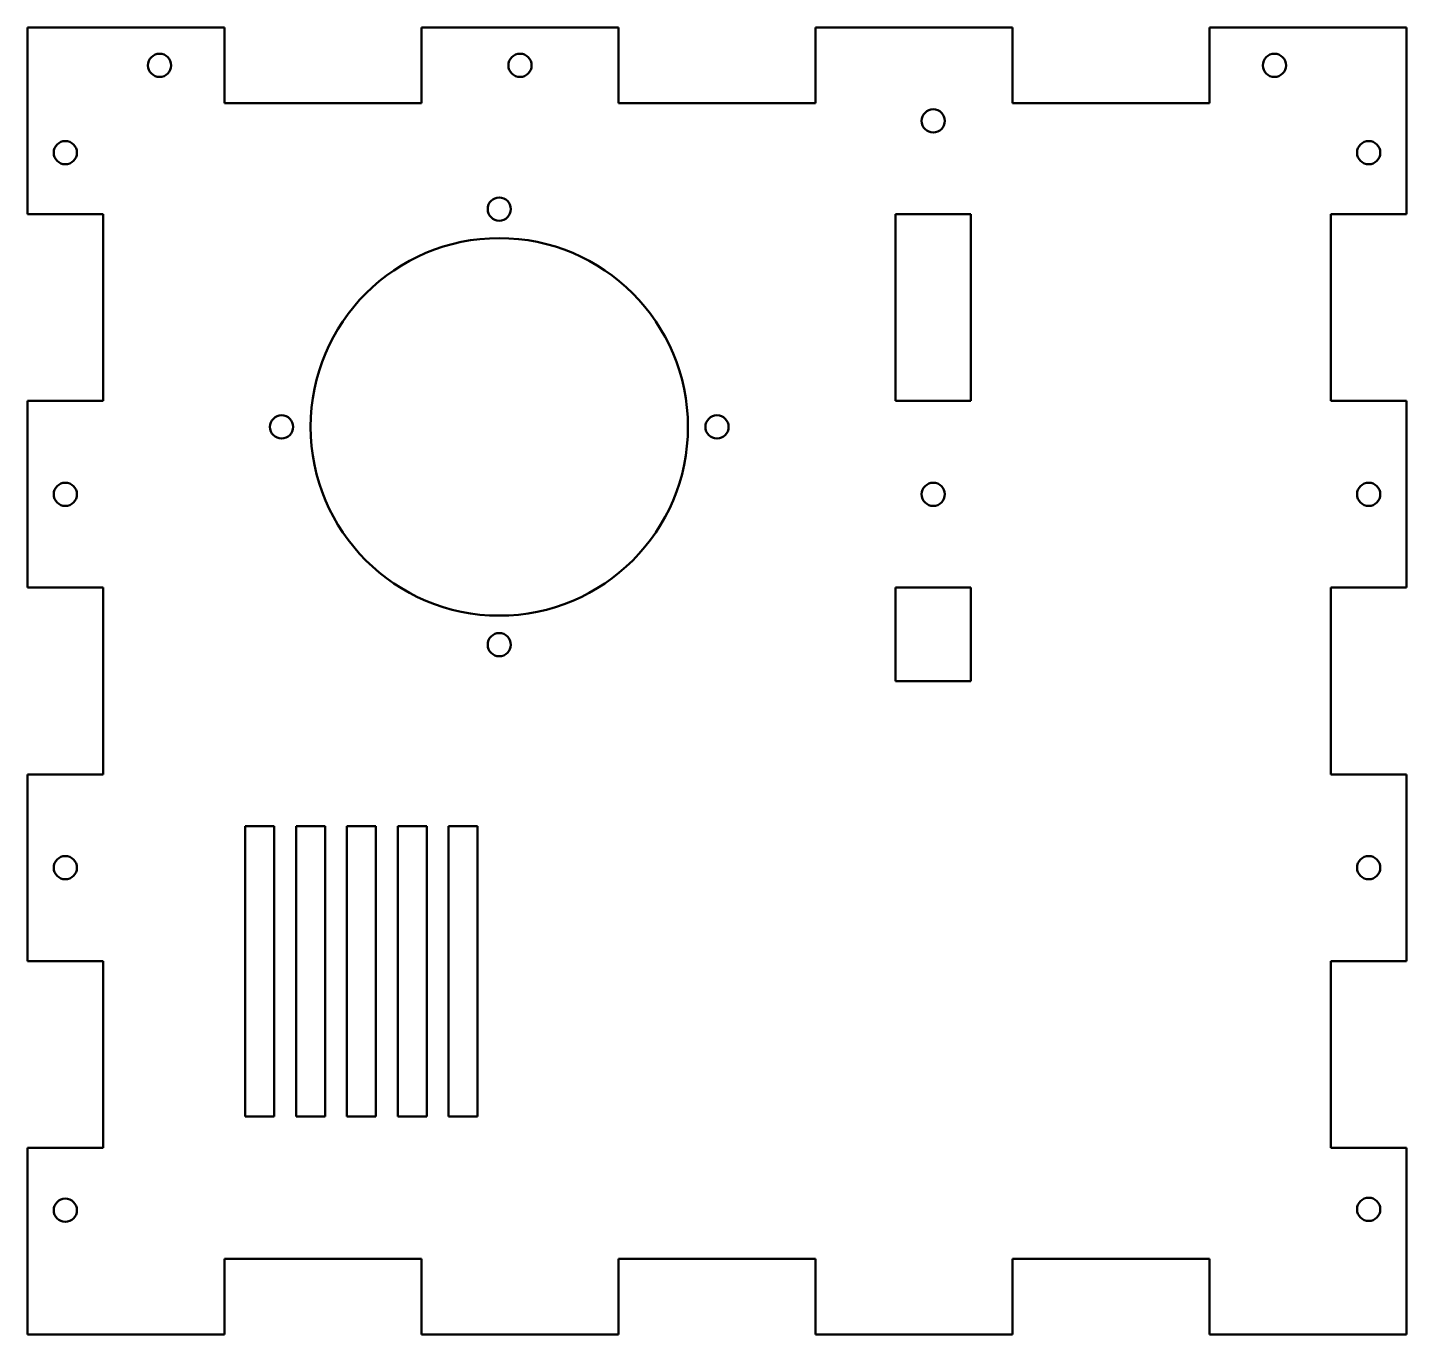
# Model space of a CAD drawing. Header units: millimetres. Extents: x 117 to 307, y 79 to 259.
import ezdxf

# ---------------------------------------------------------------- set-up
doc = ezdxf.new("R2010")
doc.units = ezdxf.units.MM
doc.header["$LTSCALE"] = 0.75
doc.layers.add('Visible', color=7, linetype='Continuous', lineweight=50)

msp = doc.modelspace()

# ---------------------------------------------------------------- linework, layer by layer
at = {"layer": 'Visible', "extrusion": (-1, 2e-16, 0)}
for p, q in [((117.31711, 258.774411), (117.31711, 233.060126)), ((144.459967, 258.774411), (117.31711, 258.774411)), ((144.459967, 248.374411), (144.459967, 258.774411)), ((171.602825, 258.774411), (171.602825, 248.374411)), ((198.745682, 258.774411), (171.602825, 258.774411)), ((198.745682, 248.374411), (198.745682, 258.774411)), ((225.888539, 258.774411), (225.888539, 248.374411)), ((253.031396, 258.774411), (225.888539, 258.774411)), ((253.031396, 248.374411), (253.031396, 258.774411)), ((280.174253, 258.774411), (280.174253, 248.374411)), ((307.31711, 258.774411), (280.174253, 258.774411)), ((307.31711, 233.060126), (307.31711, 258.774411)), ((171.602825, 248.374411), (144.459967, 248.374411)), ((225.888539, 248.374411), (198.745682, 248.374411)), ((280.174253, 248.374411), (253.031396, 248.374411)), ((117.31711, 233.060126), (127.71711, 233.060126)), ((127.71711, 233.060126), (127.71711, 207.34584)), ((236.91711, 233.060126), (247.31711, 233.060126)), ((236.91711, 207.34584), (236.91711, 233.060126)), ((247.31711, 233.060126), (247.31711, 207.34584)), ((296.91711, 233.060126), (307.31711, 233.060126)), ((296.91711, 207.34584), (296.91711, 233.060126)), ((117.31711, 207.34584), (117.31711, 181.631554)), ((127.71711, 207.34584), (117.31711, 207.34584)), ((247.31711, 207.34584), (236.91711, 207.34584)), ((307.31711, 207.34584), (296.91711, 207.34584)), ((307.31711, 181.631554), (307.31711, 207.34584)), ((117.31711, 181.631554), (127.71711, 181.631554)), ((127.71711, 181.631554), (127.71711, 155.917269)), ((236.91711, 181.631554), (247.31711, 181.631554)), ((236.91711, 168.774411), (236.91711, 181.631554)), ((247.31711, 181.631554), (247.31711, 168.774411)), ((296.91711, 181.631554), (307.31711, 181.631554)), ((296.91711, 155.917269), (296.91711, 181.631554)), ((247.31711, 168.774411), (236.91711, 168.774411)), ((117.31711, 155.917269), (117.31711, 130.202983)), ((127.71711, 155.917269), (117.31711, 155.917269)), ((307.31711, 155.917269), (296.91711, 155.917269)), ((307.31711, 130.202983), (307.31711, 155.917269)), ((147.31711, 148.774411), (151.31711, 148.774411)), ((147.31711, 108.774411), (147.31711, 148.774411)), ((151.31711, 148.774411), (151.31711, 108.774411)), ((154.31711, 148.774411), (158.31711, 148.774411)), ((154.31711, 108.774411), (154.31711, 148.774411)), ((158.31711, 148.774411), (158.31711, 108.774411)), ((161.31711, 148.774411), (165.31711, 148.774411)), ((161.31711, 108.774411), (161.31711, 148.774411)), ((165.31711, 148.774411), (165.31711, 108.774411)), ((168.31711, 148.774411), (172.31711, 148.774411)), ((168.31711, 108.774411), (168.31711, 148.774411)), ((172.31711, 148.774411), (172.31711, 108.774411)), ((175.31711, 148.774411), (179.31711, 148.774411)), ((175.31711, 108.774411), (175.31711, 148.774411)), ((179.31711, 148.774411), (179.31711, 108.774411)), ((117.31711, 130.202983), (127.71711, 130.202983)), ((127.71711, 130.202983), (127.71711, 104.488697)), ((296.91711, 130.202983), (307.31711, 130.202983)), ((296.91711, 104.488697), (296.91711, 130.202983)), ((151.31711, 108.774411), (147.31711, 108.774411)), ((158.31711, 108.774411), (154.31711, 108.774411)), ((165.31711, 108.774411), (161.31711, 108.774411)), ((172.31711, 108.774411), (168.31711, 108.774411)), ((179.31711, 108.774411), (175.31711, 108.774411)), ((117.31711, 104.488697), (117.31711, 78.774411)), ((127.71711, 104.488697), (117.31711, 104.488697)), ((307.31711, 104.488697), (296.91711, 104.488697)), ((307.31711, 78.774411), (307.31711, 104.488697)), ((144.459967, 89.174411), (171.602825, 89.174411)), ((144.459967, 78.774411), (144.459967, 89.174411)), ((171.602825, 89.174411), (171.602825, 78.774411)), ((198.745682, 89.174411), (225.888539, 89.174411)), ((198.745682, 78.774411), (198.745682, 89.174411)), ((225.888539, 89.174411), (225.888539, 78.774411)), ((253.031396, 89.174411), (280.174253, 89.174411)), ((253.031396, 78.774411), (253.031396, 89.174411)), ((280.174253, 89.174411), (280.174253, 78.774411)), ((117.31711, 78.774411), (144.459967, 78.774411)), ((171.602825, 78.774411), (198.745682, 78.774411)), ((225.888539, 78.774411), (253.031396, 78.774411)), ((280.174253, 78.774411), (307.31711, 78.774411))]:
    msp.add_line(p, q, dxfattribs=at)
at = {"layer": 'Visible', "extrusion": (0, 2e-16, -1)}
for centre, radius in [((-135.502825, 253.574411), 1.6), ((-185.174253, 253.574411), 1.6), ((-289.131396, 253.574411), 1.6), ((-242.11711, 245.917269), 1.6), ((-122.51711, 241.54584), 1.6), ((-302.11711, 241.54584), 1.6), ((-182.31711, 233.774411), 1.6), ((-182.31711, 203.774411), 26), ((-152.31711, 203.774411), 1.6), ((-212.31711, 203.774411), 1.6), ((-122.51711, 194.488697), 1.6), ((-242.11711, 194.488697), 1.6), ((-302.11711, 194.488697), 1.6), ((-182.31711, 173.774411), 1.6), ((-122.51711, 143.060126), 1.6), ((-302.11711, 143.060126), 1.6), ((-122.51711, 95.874411), 1.6), ((-302.11711, 96.002983), 1.6)]:
    msp.add_circle(centre, radius, dxfattribs=at)

doc.saveas('drawing.dxf')
